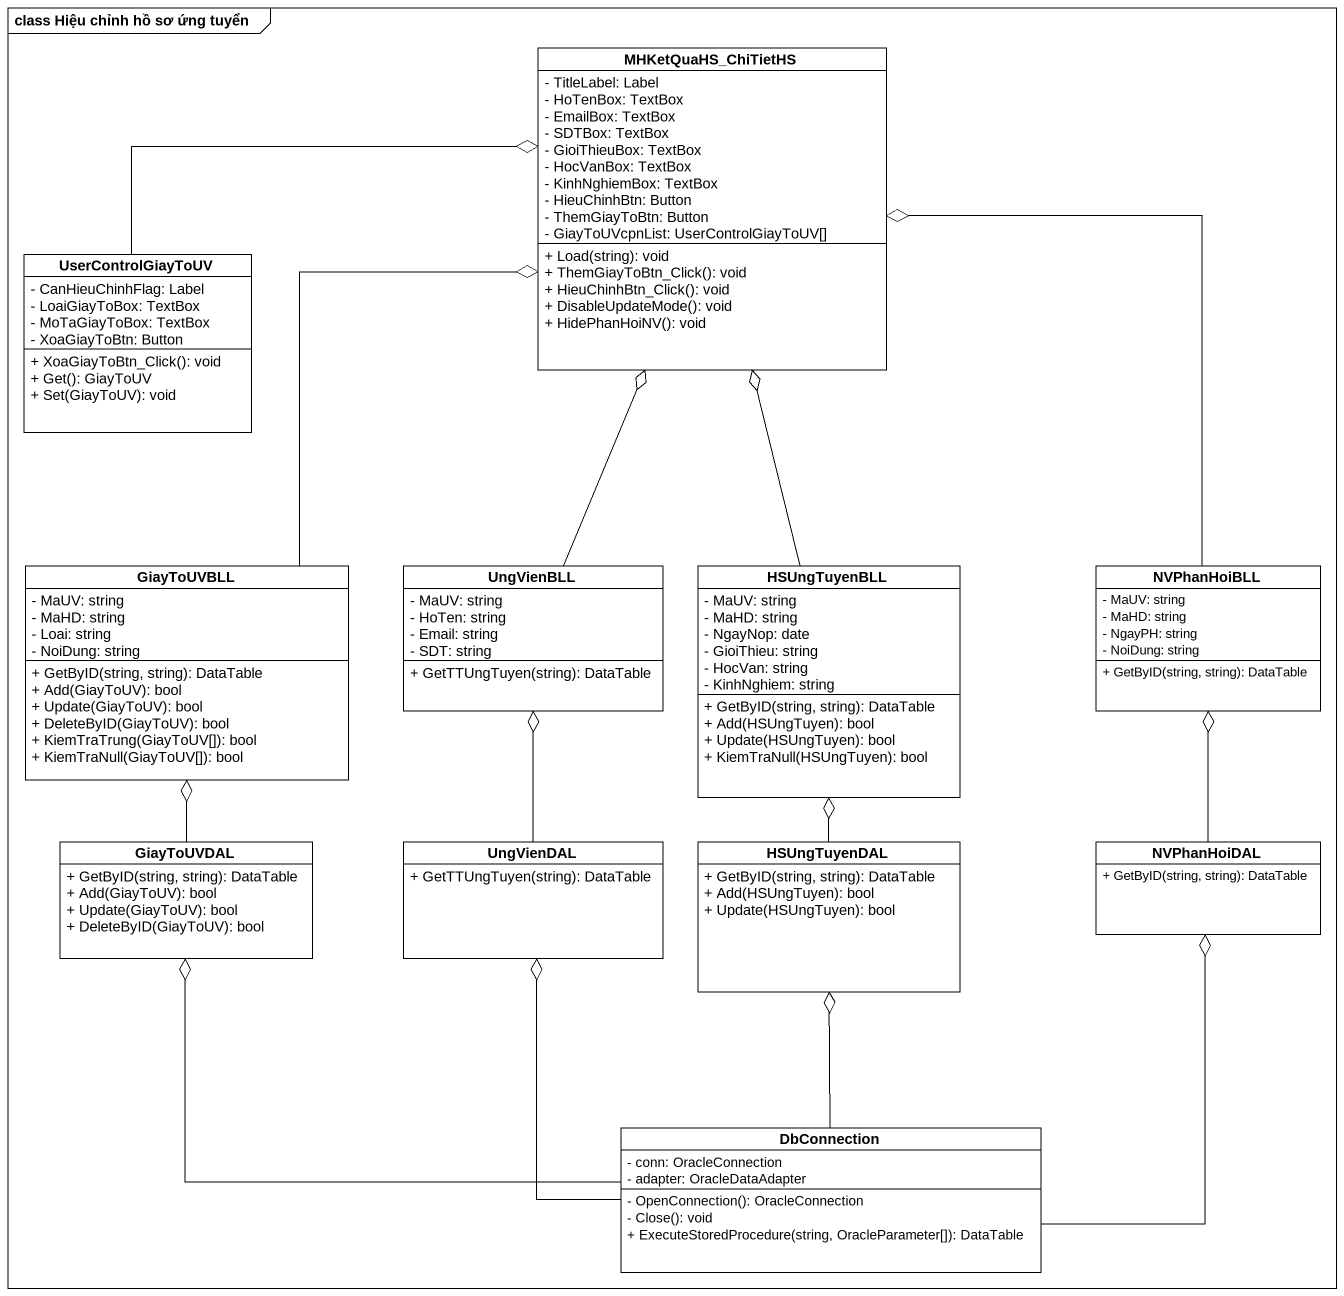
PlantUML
@startuml
mainframe class Hiệu chỉnh hồ sơ ứng tuyển
hide circle
hide empty members
skinparam classAttributeIconSize 0
class MHKetQuaHS_ChiTietHS {
  - TitleLabel: Label
  - HoTenBox: TextBox
  - EmailBox: TextBox
  - SDTBox: TextBox
  - GioiThieuBox: TextBox
  - HocVanBox: TextBox
  - KinhNghiemBox: TextBox
  - HieuChinhBtn: Button
  - ThemGiayToBtn: Button
  - GiayToUVcpnList: UserControlGiayToUV[]
  + Load(string): void
  + ThemGiayToBtn_Click(): void
  + HieuChinhBtn_Click(): void
  + DisableUpdateMode(): void
  + HidePhanHoiNV(): void
}
class UserControlGiayToUV {
  - CanHieuChinhFlag: Label
  - LoaiGiayToBox: TextBox
  - MoTaGiayToBox: TextBox
  - XoaGiayToBtn: Button
  + XoaGiayToBtn_Click(): void
  + Get(): GiayToUV
  + Set(GiayToUV): void
}
class GiayToUVBLL {
  - MaUV: string
  - MaHD: string
  - Loai: string
  - NoiDung: string
  + GetByID(string, string): DataTable
  + Add(GiayToUV): bool
  + Update(GiayToUV): bool
  + DeleteByID(GiayToUV): bool
  + KiemTraTrung(GiayToUV[]): bool
  + KiemTraNull(GiayToUV[]): bool
}
class UngVienBLL {
  - MaUV: string
  - HoTen: string
  - Email: string
  - SDT: string
  + GetTTUngTuyen(string): DataTable
}
class HSUngTuyenBLL {
  - MaUV: string
  - MaHD: string
  - NgayNop: date
  - GioiThieu: string
  - HocVan: string
  - KinhNghiem: string
  + GetByID(string, string): DataTable
  + Add(HSUngTuyen): bool
  + Update(HSUngTuyen): bool
  + KiemTraNull(HSUngTuyen): bool
}
class NVPhanHoiBLL {
  - MaUV: string
  - MaHD: string
  - NgayPH: string
  - NoiDung: string
  + GetByID(string, string): DataTable
}
class GiayToUVDAL {
  + GetByID(string, string): DataTable
  + Add(GiayToUV): bool
  + Update(GiayToUV): bool
  + DeleteByID(GiayToUV): bool
}
class UngVienDAL {
  + GetTTUngTuyen(string): DataTable
}
class HSUngTuyenDAL {
  + GetByID(string, string): DataTable
  + Add(HSUngTuyen): bool
  + Update(HSUngTuyen): bool
}
class NVPhanHoiDAL {
  + GetByID(string, string): DataTable
}
class DbConnection {
  - conn: OracleConnection
  - adapter: OracleDataAdapter
  - OpenConnection(): OracleConnection
  - Close(): void
  + ExecuteStoredProcedure(string, OracleParameter[]): DataTable
}
UserControlGiayToUV -right-o MHKetQuaHS_ChiTietHS
GiayToUVBLL -up-o MHKetQuaHS_ChiTietHS
UngVienBLL -up-o MHKetQuaHS_ChiTietHS
HSUngTuyenBLL -up-o MHKetQuaHS_ChiTietHS
NVPhanHoiBLL -up-o MHKetQuaHS_ChiTietHS
GiayToUVDAL -up-o GiayToUVBLL
UngVienDAL -up-o UngVienBLL
HSUngTuyenDAL -up-o HSUngTuyenBLL
NVPhanHoiDAL -up-o NVPhanHoiBLL
DbConnection -left-o GiayToUVDAL
DbConnection -up-o UngVienDAL
DbConnection -up-o HSUngTuyenDAL
DbConnection -up-o NVPhanHoiDAL
@enduml
